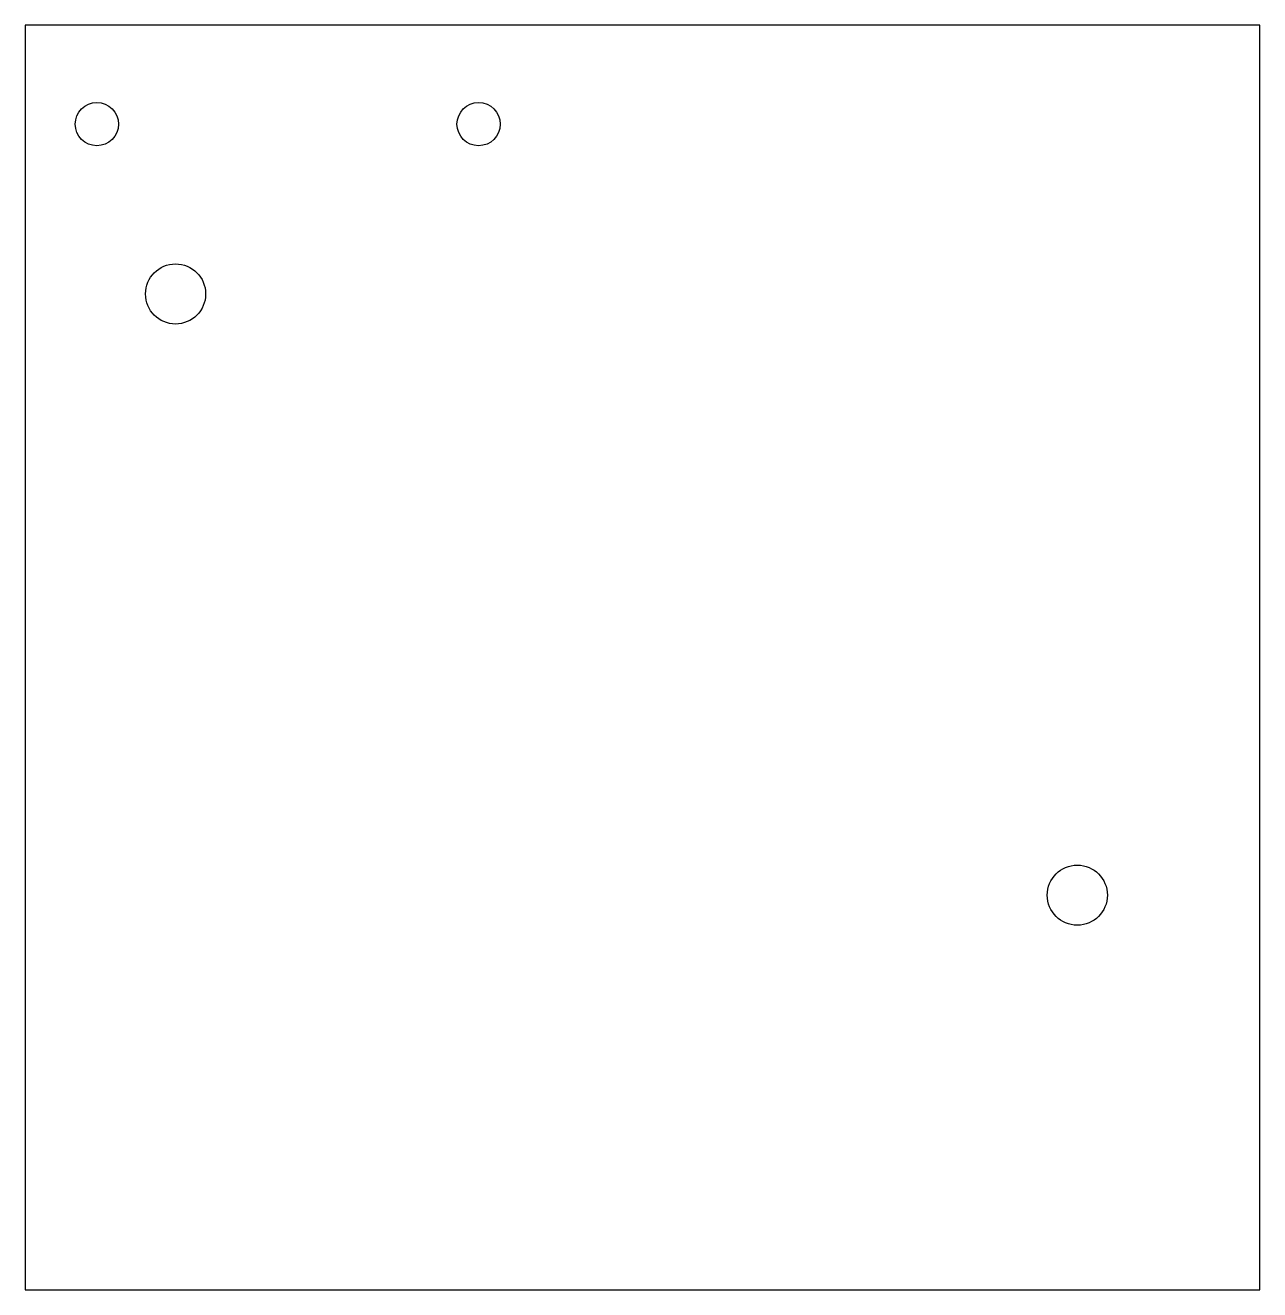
# Model space of a CAD drawing. Extents: x 0 to 65.7, y 0 to 67.3.
import ezdxf

# ---------------------------------------------------------------- set-up
doc = ezdxf.new("R2010")
doc.units = 0
doc.layers.add('20', color=178, linetype='CONTINUOUS')

msp = doc.modelspace()

# ---------------------------------------------------------------- linework, layer by layer
at = {"layer": '20'}
for p, q in [((65.71, 67.3), (0, 67.3)), ((0, 67.3), (0, 0)), ((65.71, 0), (65.71, 67.3)), ((0, 0), (65.71, 0))]:
    msp.add_line(p, q, dxfattribs=at)
for centre, radius in [((3.81, 62.04), 1.15), ((24.13, 62.04), 1.15), ((8, 53), 1.6), ((56, 21), 1.6)]:
    msp.add_circle(centre, radius, dxfattribs=at)

doc.saveas('drawing.dxf')
